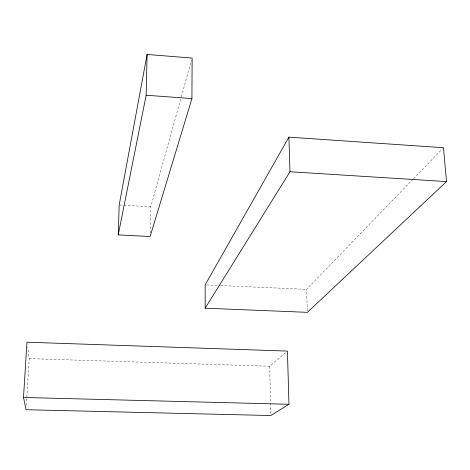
<?xml version="1.0" encoding="UTF-8"?>
<svg xmlns="http://www.w3.org/2000/svg" width="470" height="470" viewBox="0 0 470 470"><rect width="100%" height="100%" fill="white"/><g stroke="black" fill="none" stroke-linecap="round" stroke-linejoin="round"><path stroke-width="0.35" stroke-dasharray="2.35 1.76" d="M150.2 232.891L150.729 206.765L181.144 97.525M26.344 405.346L29.216 358.622L27.654 347.201M181.338 96.826L191.543 60.178M307.345 310.899L306.563 289.344L412.93 179.311M413.436 178.782L442.446 148.773M29.216 358.622L269.715 366.224L286.33 352.042M206.636 284.932L219.766 285.513M220.495 285.543L306.563 289.344M119.903 205.037L150.729 206.765M269.715 366.224L270.785 414.088"/><path stroke-width="0.7" d="M205.173 308.197L205.173 284.867L288.891 137.14L443.463 147.721L446.5 181.59L307.398 312.339L205.173 308.197L289.978 171.744L288.891 137.14M191.919 98.588L192.13 58.063L147.092 54.461L119.186 204.996L118.234 234.883L150.124 236.522L191.919 98.588L146.158 95.228L118.234 234.883M146.158 95.228L147.092 54.461M23.5 397.473L26.966 342.201L287.434 351.096L288.962 404.276L270.814 415.539L26.073 409.723L23.5 397.473L288.962 404.276M289.978 171.744L446.5 181.59"/></g></svg>
